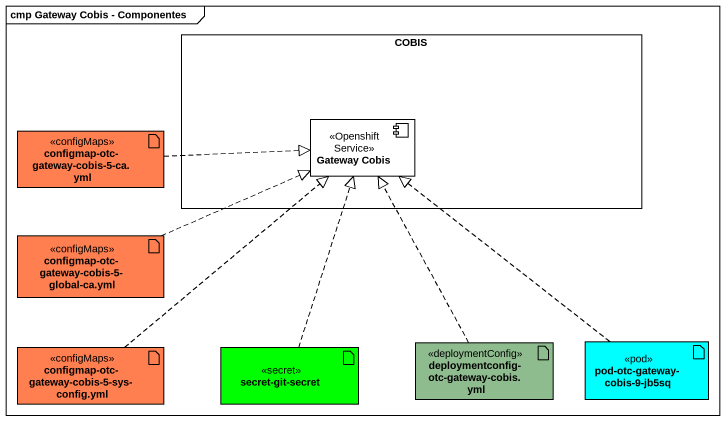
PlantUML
@startuml
mainframe cmp Gateway Cobis - Componentes
rectangle COBIS {
  component "Gateway Cobis" as Gateway_Cobis <<Openshift Service>>
}
artifact "configmap-otc-gateway-cobis-5-ca.yml" as configmap_otc_gateway_cobis <<configMaps>> #FF7F50
artifact "configmap-otc-gateway-cobis-5-global-ca.yml" as configmap_otc_gateway_cobis_2 <<configMaps>> #FF7F50
artifact "configmap-otc-gateway-cobis-5-sys-config.yml" as configmap_otc_gateway_cobis_3 <<configMaps>> #FF7F50
artifact "secret-git-secret" as secret_git_secret <<secret>> #00FF00
artifact "deploymentconfig-otc-gateway-cobis.yml" as deploymentconfig_otc <<deploymentConfig>> #8FBC8F
artifact "pod-otc-gateway-cobis-9-jb5sq" as pod_otc_gateway_cobis_9 <<pod>> #00FFFF
configmap_otc_gateway_cobis .right.|> Gateway_Cobis
configmap_otc_gateway_cobis_2 .right.|> Gateway_Cobis
configmap_otc_gateway_cobis_3 .up.|> Gateway_Cobis
secret_git_secret .up.|> Gateway_Cobis
deploymentconfig_otc .up.|> Gateway_Cobis
pod_otc_gateway_cobis_9 .up.|> Gateway_Cobis
@enduml
